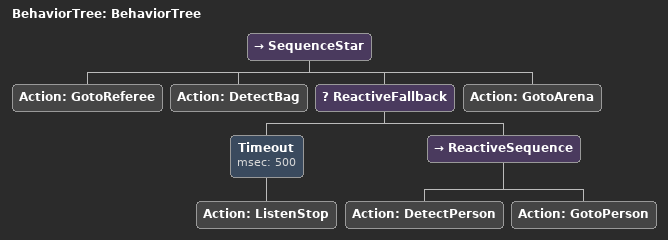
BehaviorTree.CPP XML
<?xml version="1.0"?>
<root main_tree_to_execute="BehaviorTree">
    <BehaviorTree ID="BehaviorTree">
        <SequenceStar>
            <Action ID="GotoReferee"/>
            <Action ID="DetectBag"/>
            <ReactiveFallback>
                <Timeout msec="500">
                    <Action ID="ListenStop"/>
                </Timeout>
                <ReactiveSequence>
                    <Action ID="DetectPerson"/>
                    <Action ID="GotoPerson"/>
                </ReactiveSequence>
            </ReactiveFallback>
            <Action ID="GotoArena"/>
        </SequenceStar>
    </BehaviorTree>
</root>
